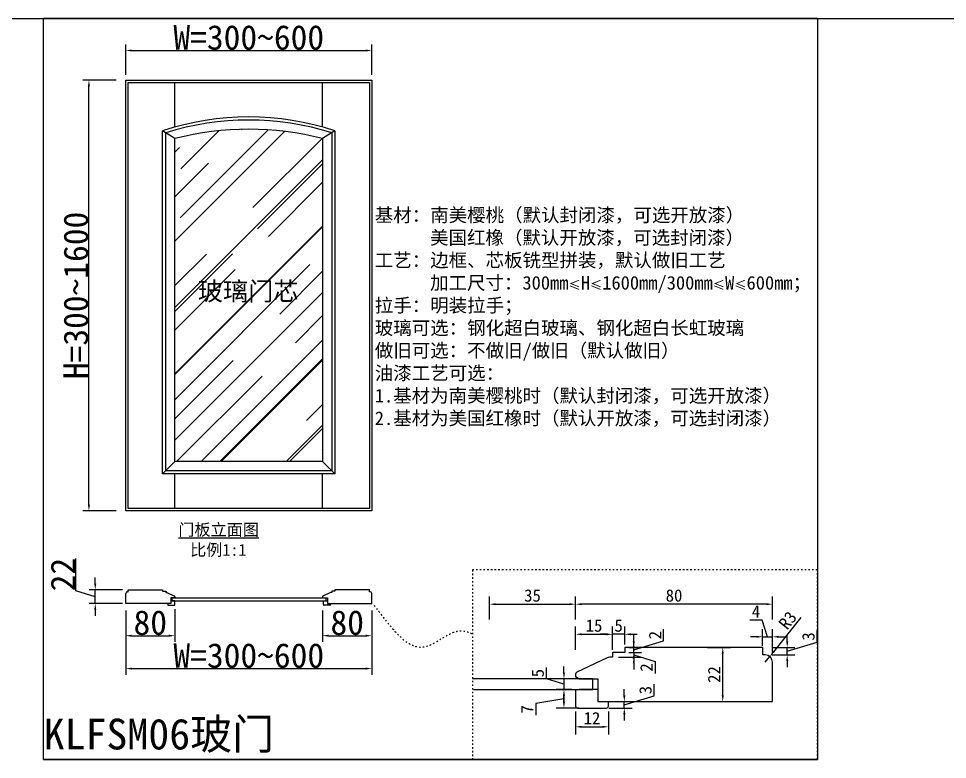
# Model space of a CAD drawing. Header units: millimetres. Extents: x 85186 to 129000, y -77269 to -36327.
# Drawn here: x 86824 to 88333, y -62371 to -61167 of the extents above; entities that cross this region are included whole.
import ezdxf

# ---------------------------------------------------------------- set-up
doc = ezdxf.new("R2010")
doc.units = ezdxf.units.MM
doc.linetypes.add('100', pattern=[30, 12, -18])
doc.layers.add('主色线', color=29, linetype='Continuous', lineweight=5)
doc.layers.add('粗实线', color=7, linetype='Continuous')
doc.styles.add('KLF-1_宋体', font='SimSun.ttf')
doc.styles.get("Standard").update_dxf_attribs({"font": 'SimSun.ttf'})
doc.styles.add('ZB_宋体', font='SimSun.ttf')
doc.dimstyles.new('ZB16-1.0+4倍大样', dxfattribs={"dimscale": 10, "dimtxt": 2, "dimasz": 1, "dimexe": 1.25, "dimexo": 0.625, "dimgap": 0.4, "dimtad": 1, "dimdec": 1, "dimlfac": 0.25, "dimtxsty": 'Standard', "dimcen": 2.5, "dimclrd": 144, "dimclre": 144, "dimclrt": 4, "dimadec": 0, "dimazin": 0, "dimtfac": 1, "dimtdec": 1, "dimtmove": 1, "dimatfit": 3, "dimfxlon": 1, "dimarcsym": 0})
doc.dimstyles.new('客来福标注小', dxfattribs={"dimscale": 20, "dimtxt": 2, "dimasz": 0.5, "dimexe": 0.5, "dimexo": 0, "dimgap": 0.05, "dimtad": 1, "dimdec": 0, "dimzin": 0, "dimdsep": 46, "dimtxsty": 'Standard', "dimcen": 0, "dimclrd": 256, "dimclre": 256, "dimclrt": 256, "dimadec": 0, "dimazin": 0, "dimtfac": 1, "dimtdec": 0, "dimtofl": 0, "dimtmove": 1, "dimatfit": 3, "dimfxl": 2.2, "dimfxlon": 1, "dimtolj": 1, "dimtzin": 0, "dimarcsym": 0})

# ---------------------------------------------------------------- blocks, each defined once
blk = doc.blocks.new('*D2934')
at = {"lineweight": -2, "transparency": 16777216}
for p, q in [((86997.9, -61258.4), (86997.9, -61209)), ((87397.9, -61258.4), (87397.9, -61209)), ((87007.9, -61219), (87387.9, -61219))]:
    blk.add_line(p, q, dxfattribs=at)
at = {"transparency": 16777216}
for points in [[(87007.9, -61217.3), (87007.9, -61220.6), (86997.9, -61219)], [(87387.9, -61217.3), (87387.9, -61220.6), (87397.9, -61219)]]:
    blk.add_solid(points, dxfattribs=at)
at = {"layer": 'Defpoints', "color": 0, "transparency": 16777216}
for p in [(87397.9, -61219), (86997.9, -61258.4), (87397.9, -61258.4)]:
    blk.add_point(p, dxfattribs=at)
at = {"transparency": 16777216, "insert": (87197.9, -61198), "char_height": 40, "attachment_point": 5, "style": 'KLF-1_宋体'}
blk.add_mtext('\\A1;W=300~600', dxfattribs=at)
blk = doc.blocks.new('*D2935')
at = {"lineweight": -2, "transparency": 16777216}
for p, q in [((86997.9, -62128.9), (86997.9, -62179.7)), ((87077.9, -62126.4), (87077.9, -62179.7)), ((87007.9, -62169.7), (87067.9, -62169.7))]:
    blk.add_line(p, q, dxfattribs=at)
at = {"transparency": 16777216}
for points in [[(87007.9, -62168), (87007.9, -62171.4), (86997.9, -62169.7)], [(87067.9, -62168), (87067.9, -62171.4), (87077.9, -62169.7)]]:
    blk.add_solid(points, dxfattribs=at)
at = {"layer": 'Defpoints', "color": 0, "transparency": 16777216}
for p in [(86997.9, -62128.9), (87077.9, -62126.4), (87077.9, -62169.7)]:
    blk.add_point(p, dxfattribs=at)
at = {"transparency": 16777216, "insert": (87037.9, -62148.7), "char_height": 40, "attachment_point": 5, "style": 'KLF-1_宋体'}
blk.add_mtext('\\A1;80', dxfattribs=at)
blk = doc.blocks.new('*D2936')
at = {"lineweight": -2, "transparency": 16777216}
for p, q in [((87317.9, -62128.9), (87317.9, -62179.7)), ((87397.9, -62128.9), (87397.9, -62179.7)), ((87327.9, -62169.7), (87387.9, -62169.7))]:
    blk.add_line(p, q, dxfattribs=at)
at = {"transparency": 16777216}
for points in [[(87327.9, -62168), (87327.9, -62171.4), (87317.9, -62169.7)], [(87387.9, -62168), (87387.9, -62171.4), (87397.9, -62169.7)]]:
    blk.add_solid(points, dxfattribs=at)
at = {"layer": 'Defpoints', "color": 0, "transparency": 16777216}
for p in [(87317.9, -62128.9), (87397.9, -62128.9), (87397.9, -62169.7)]:
    blk.add_point(p, dxfattribs=at)
at = {"transparency": 16777216, "insert": (87357.9, -62148.7), "char_height": 40, "attachment_point": 5, "style": 'KLF-1_宋体'}
blk.add_mtext('\\A1;80', dxfattribs=at)
blk = doc.blocks.new('*D2937')
at = {"lineweight": -2, "transparency": 16777216}
for p, q in [((86982.2, -61266.9), (86928.2, -61266.9)), ((86938.2, -61956.9), (86938.2, -61276.9)), ((86982.2, -61966.9), (86928.2, -61966.9))]:
    blk.add_line(p, q, dxfattribs=at)
at = {"transparency": 16777216}
for points in [[(86936.5, -61276.9), (86939.8, -61276.9), (86938.2, -61266.9)], [(86936.5, -61956.9), (86939.8, -61956.9), (86938.2, -61966.9)]]:
    blk.add_solid(points, dxfattribs=at)
at = {"layer": 'Defpoints', "color": 0, "transparency": 16777216}
for p in [(86938.2, -61266.9), (87007.4, -61266.9), (87007.4, -61966.9)]:
    blk.add_point(p, dxfattribs=at)
at = {"transparency": 16777216, "insert": (86917.2, -61616.9), "char_height": 40, "attachment_point": 5, "rotation": 90, "style": 'KLF-1_宋体'}
blk.add_mtext('\\A1;H=300~1600', dxfattribs=at)
blk = doc.blocks.new('*D2938')
at = {"lineweight": -2, "transparency": 16777216}
for p, q in [((86997.9, -62179.2), (86997.9, -62233.2)), ((87397.9, -62179.2), (87397.9, -62233.2)), ((87007.9, -62223.2), (87387.9, -62223.2))]:
    blk.add_line(p, q, dxfattribs=at)
at = {"transparency": 16777216}
for points in [[(87007.9, -62221.5), (87007.9, -62224.8), (86997.9, -62223.2)], [(87387.9, -62221.5), (87387.9, -62224.8), (87397.9, -62223.2)]]:
    blk.add_solid(points, dxfattribs=at)
at = {"layer": 'Defpoints', "color": 0, "transparency": 16777216}
for p in [(86997.9, -62146.1), (87397.9, -62146.1), (87397.9, -62223.2)]:
    blk.add_point(p, dxfattribs=at)
at = {"transparency": 16777216, "insert": (87197.9, -62202.2), "char_height": 40, "attachment_point": 5, "style": 'KLF-1_宋体'}
blk.add_mtext('\\A1;W=300~600', dxfattribs=at)
blk = doc.blocks.new('*D2939')
at = {"color": 144, "lineweight": -2, "transparency": 16777216}
for p, q in [((87728.9, -62143.5), (87728.9, -62106)), ((88038.9, -62118.5), (87738.9, -62118.5)), ((88048.9, -62143.5), (88048.9, -62106))]:
    blk.add_line(p, q, dxfattribs=at)
at = {"color": 144, "transparency": 16777216}
for points in [[(87738.9, -62116.9), (87738.9, -62120.2), (87728.9, -62118.5)], [(88038.9, -62116.9), (88038.9, -62120.2), (88048.9, -62118.5)]]:
    blk.add_solid(points, dxfattribs=at)
at = {"layer": 'Defpoints', "color": 0, "transparency": 16777216}
for p in [(87728.9, -62118.5), (88048.9, -62198.1), (87728.9, -62240.2)]:
    blk.add_point(p, dxfattribs=at)
at = {"color": 4, "transparency": 16777216, "insert": (87888.9, -62104.5), "char_height": 20, "attachment_point": 5}
blk.add_mtext('80', dxfattribs=at)
blk = doc.blocks.new('*D2940')
at = {"color": 144, "lineweight": -2, "transparency": 16777216}
for p, q in [((87943, -62188.8), (87980.5, -62188.8)), ((87968, -62266.8), (87968, -62198.8)), ((87950.1, -62276.8), (87980.5, -62276.8))]:
    blk.add_line(p, q, dxfattribs=at)
at = {"color": 144, "transparency": 16777216}
for points in [[(87966.4, -62198.8), (87969.7, -62198.8), (87968, -62188.8)], [(87966.4, -62266.8), (87969.7, -62266.8), (87968, -62276.8)]]:
    blk.add_solid(points, dxfattribs=at)
at = {"layer": 'Defpoints', "color": 0, "transparency": 16777216}
for p in [(87910.3, -62188.8), (87968, -62188.8), (87943.8, -62276.8)]:
    blk.add_point(p, dxfattribs=at)
at = {"color": 4, "transparency": 16777216, "insert": (87954, -62232.8), "char_height": 20, "attachment_point": 5, "rotation": 90}
blk.add_mtext('22', dxfattribs=at)
blk = doc.blocks.new('*D2941')
at = {"color": 144, "lineweight": -2, "transparency": 16777216}
for p, q in [((87588.9, -62143.5), (87588.9, -62106)), ((87598.9, -62118.5), (87718.9, -62118.5)), ((87728.9, -62143.5), (87728.9, -62106))]:
    blk.add_line(p, q, dxfattribs=at)
at = {"color": 144, "transparency": 16777216}
for points in [[(87598.9, -62116.9), (87598.9, -62120.2), (87588.9, -62118.5)], [(87718.9, -62116.9), (87718.9, -62120.2), (87728.9, -62118.5)]]:
    blk.add_solid(points, dxfattribs=at)
at = {"layer": 'Defpoints', "color": 0, "transparency": 16777216}
for p in [(87728.9, -62118.5), (87588.9, -62181.5), (87728.9, -62209.5)]:
    blk.add_point(p, dxfattribs=at)
at = {"color": 4, "transparency": 16777216, "insert": (87658.9, -62104.5), "char_height": 20, "attachment_point": 5}
blk.add_mtext('35', dxfattribs=at)
blk = doc.blocks.new('*D2942')
at = {"color": 144, "lineweight": -2, "transparency": 16777216}
for p, q in [((88121.3, -62180.3), (88121.3, -62161.5)), ((88072.8, -62178.8), (88072.8, -62168.8)), ((88047.8, -62188.8), (88085.3, -62188.8)), ((88072.8, -62194.8), (88121.3, -62180.3)), ((88072.8, -62200.9), (88072.8, -62188.8)), ((88072.8, -62200.9), (88072.8, -62188.8)), ((88047.8, -62200.9), (88085.3, -62200.9)), ((88072.8, -62210.9), (88072.8, -62220.9))]:
    blk.add_line(p, q, dxfattribs=at)
at = {"color": 144, "transparency": 16777216}
for points in [[(88071.1, -62178.8), (88074.5, -62178.8), (88072.8, -62188.8)], [(88071.1, -62210.9), (88074.5, -62210.9), (88072.8, -62200.9)]]:
    blk.add_solid(points, dxfattribs=at)
at = {"layer": 'Defpoints', "color": 0, "transparency": 16777216}
for p in [(88000.6, -62188.8), (88072.8, -62188.8), (88000.6, -62200.9)]:
    blk.add_point(p, dxfattribs=at)
at = {"color": 4, "transparency": 16777216, "insert": (88107.3, -62170.9), "char_height": 20, "attachment_point": 5, "rotation": 90}
blk.add_mtext('3', dxfattribs=at)
blk = doc.blocks.new('*D2943')
at = {"color": 144, "lineweight": -2, "transparency": 16777216}
for p, q in [((88032.2, -62144.5), (88012, -62144.5)), ((88040.9, -62171.5), (88032.2, -62144.5)), ((88032.9, -62185.9), (88032.9, -62159)), ((88048.9, -62196.5), (88048.9, -62159)), ((88022.9, -62171.5), (88012.9, -62171.5)), ((88032.9, -62171.5), (88048.9, -62171.5)), ((88032.9, -62171.5), (88048.9, -62171.5)), ((88058.9, -62171.5), (88068.9, -62171.5))]:
    blk.add_line(p, q, dxfattribs=at)
at = {"color": 144, "transparency": 16777216}
for points in [[(88022.9, -62169.8), (88022.9, -62173.1), (88032.9, -62171.5)], [(88058.9, -62169.8), (88058.9, -62173.1), (88048.9, -62171.5)]]:
    blk.add_solid(points, dxfattribs=at)
at = {"layer": 'Defpoints', "color": 0, "transparency": 16777216}
for p in [(88048.9, -62171.5), (88032.9, -62192.2), (88048.9, -62209.7)]:
    blk.add_point(p, dxfattribs=at)
at = {"color": 4, "transparency": 16777216, "insert": (88022.1, -62130.5), "char_height": 20, "attachment_point": 5}
blk.add_mtext('4', dxfattribs=at)
blk = doc.blocks.new('*D2944')
at = {"color": 144, "lineweight": -2, "transparency": 16777216}
for p, q in [((88095.1, -62140.3), (88050.7, -62195.7)), ((88036.9, -62212.9), (88044.4, -62203.5))]:
    blk.add_line(p, q, dxfattribs=at)
at = {"color": 144, "transparency": 16777216}
blk.add_solid([(88049.4, -62194.6), (88052, -62196.7), (88044.4, -62203.5)], dxfattribs=at)
at = {"layer": 'Defpoints', "color": 0, "transparency": 16777216}
for p in [(88044.4, -62203.5), (88036.9, -62212.9)]:
    blk.add_point(p, dxfattribs=at)
at = {"color": 4, "transparency": 16777216, "insert": (88073.6, -62144.7), "char_height": 20, "attachment_point": 5, "rotation": 51.2689}
blk.add_mtext('R3', dxfattribs=at)
blk = doc.blocks.new('*D2945')
at = {"color": 144, "lineweight": -2, "transparency": 16777216}
for p, q in [((87681.5, -62240), (87681.5, -62221.1)), ((87710, -62230), (87710, -62220)), ((87710, -62248.5), (87681.5, -62240)), ((87715.1, -62240), (87697.5, -62240)), ((87710, -62240), (87710, -62257)), ((87710, -62240), (87710, -62257)), ((87715.1, -62257), (87697.5, -62257)), ((87710, -62267), (87710, -62277))]:
    blk.add_line(p, q, dxfattribs=at)
at = {"color": 144, "transparency": 16777216}
for points in [[(87708.4, -62230), (87711.7, -62230), (87710, -62240)], [(87708.4, -62267), (87711.7, -62267), (87710, -62257)]]:
    blk.add_solid(points, dxfattribs=at)
at = {"layer": 'Defpoints', "color": 0, "transparency": 16777216}
for p in [(87721.4, -62240), (87710, -62257), (87721.4, -62257)]:
    blk.add_point(p, dxfattribs=at)
at = {"color": 4, "transparency": 16777216, "insert": (87667.5, -62230.5), "char_height": 20, "attachment_point": 5, "rotation": 90}
blk.add_mtext('5', dxfattribs=at)
blk = doc.blocks.new('*D2946')
at = {"color": 144, "lineweight": -2, "transparency": 16777216}
for p, q in [((87722.7, -62257), (87697.5, -62257)), ((87710, -62277.3), (87710, -62267)), ((87710, -62272.2), (87664.2, -62279.8)), ((87664.2, -62279.8), (87664.2, -62298.7)), ((87734.2, -62287.3), (87697.5, -62287.3))]:
    blk.add_line(p, q, dxfattribs=at)
at = {"color": 144, "transparency": 16777216}
for points in [[(87708.4, -62267), (87711.7, -62267), (87710, -62257)], [(87708.4, -62277.3), (87711.7, -62277.3), (87710, -62287.3)]]:
    blk.add_solid(points, dxfattribs=at)
at = {"layer": 'Defpoints', "color": 0, "transparency": 16777216}
for p in [(87710, -62257), (87728.9, -62257), (87740.5, -62287.3)]:
    blk.add_point(p, dxfattribs=at)
at = {"color": 4, "transparency": 16777216, "insert": (87650.2, -62289.2), "char_height": 20, "attachment_point": 5, "rotation": 90}
blk.add_mtext('7', dxfattribs=at)
blk = doc.blocks.new('*D2947')
at = {"color": 144, "lineweight": -2, "transparency": 16777216}
for p, q in [((87872, -62178.3), (87872, -62159.2)), ((87823.5, -62178.8), (87823.5, -62168.8)), ((87823.5, -62192.8), (87872, -62178.3)), ((87815.2, -62188.8), (87836, -62188.8)), ((87823.5, -62196.9), (87823.5, -62188.8)), ((87823.5, -62196.9), (87823.5, -62188.8)), ((87815.2, -62196.9), (87836, -62196.9)), ((87823.5, -62206.9), (87823.5, -62216.9))]:
    blk.add_line(p, q, dxfattribs=at)
at = {"color": 144, "transparency": 16777216}
for points in [[(87821.8, -62178.8), (87825.1, -62178.8), (87823.5, -62188.8)], [(87821.8, -62206.9), (87825.1, -62206.9), (87823.5, -62196.9)]]:
    blk.add_solid(points, dxfattribs=at)
at = {"layer": 'Defpoints', "color": 0, "transparency": 16777216}
for p in [(87808.9, -62188.8), (87823.5, -62188.8), (87808.9, -62196.9)]:
    blk.add_point(p, dxfattribs=at)
at = {"color": 4, "transparency": 16777216, "insert": (87858, -62168.8), "char_height": 20, "attachment_point": 5, "rotation": 90}
blk.add_mtext('2', dxfattribs=at)
blk = doc.blocks.new('*D2948')
at = {"color": 144, "lineweight": -2, "transparency": 16777216}
for p, q in [((87788.9, -62184.2), (87788.9, -62154.9)), ((87808.9, -62184.2), (87808.9, -62154.9)), ((87778.9, -62167.4), (87768.9, -62167.4)), ((87808.9, -62167.4), (87788.9, -62167.4)), ((87818.9, -62167.4), (87828.9, -62167.4))]:
    blk.add_line(p, q, dxfattribs=at)
at = {"color": 144, "transparency": 16777216}
for points in [[(87778.9, -62165.7), (87778.9, -62169.1), (87788.9, -62167.4)], [(87818.9, -62165.7), (87818.9, -62169.1), (87808.9, -62167.4)]]:
    blk.add_solid(points, dxfattribs=at)
at = {"layer": 'Defpoints', "color": 0, "transparency": 16777216}
for p in [(87788.9, -62167.4), (87788.9, -62190.4), (87808.9, -62190.4)]:
    blk.add_point(p, dxfattribs=at)
at = {"color": 4, "transparency": 16777216, "insert": (87798.9, -62153.4), "char_height": 20, "attachment_point": 5}
blk.add_mtext('5', dxfattribs=at)
blk = doc.blocks.new('*D2949')
at = {"color": 144, "lineweight": -2, "transparency": 16777216}
for p, q in [((87823.5, -62186.9), (87823.5, -62176.9)), ((87798.5, -62204.8), (87836, -62204.8)), ((87815.2, -62196.9), (87836, -62196.9)), ((87823.5, -62196.9), (87823.5, -62204.8)), ((87823.5, -62196.9), (87823.5, -62204.8)), ((87823.5, -62200.8), (87858, -62211.8)), ((87823.5, -62214.8), (87823.5, -62224.8)), ((87858, -62211.8), (87858, -62230.9))]:
    blk.add_line(p, q, dxfattribs=at)
at = {"color": 144, "transparency": 16777216}
for points in [[(87821.8, -62186.9), (87825.1, -62186.9), (87823.5, -62196.9)], [(87821.8, -62214.8), (87825.1, -62214.8), (87823.5, -62204.8)]]:
    blk.add_solid(points, dxfattribs=at)
at = {"layer": 'Defpoints', "color": 0, "transparency": 16777216}
for p in [(87788.9, -62204.8), (87808.9, -62196.9), (87823.5, -62204.8)]:
    blk.add_point(p, dxfattribs=at)
at = {"color": 4, "transparency": 16777216, "insert": (87844, -62221.3), "char_height": 20, "attachment_point": 5, "rotation": 90}
blk.add_mtext('2', dxfattribs=at)
blk = doc.blocks.new('*D2950')
at = {"color": 144, "lineweight": -2, "transparency": 16777216}
for p, q in [((87728.9, -62192.4), (87728.9, -62154.9)), ((87788.9, -62192.4), (87788.9, -62154.9)), ((87738.9, -62167.4), (87778.9, -62167.4))]:
    blk.add_line(p, q, dxfattribs=at)
at = {"color": 144, "transparency": 16777216}
for points in [[(87738.9, -62165.7), (87738.9, -62169.1), (87728.9, -62167.4)], [(87778.9, -62165.7), (87778.9, -62169.1), (87788.9, -62167.4)]]:
    blk.add_solid(points, dxfattribs=at)
at = {"layer": 'Defpoints', "color": 0, "transparency": 16777216}
for p in [(87788.9, -62167.4), (87788.9, -62204.8), (87728.9, -62232.5)]:
    blk.add_point(p, dxfattribs=at)
at = {"color": 4, "transparency": 16777216, "insert": (87758.9, -62153.4), "char_height": 20, "attachment_point": 5}
blk.add_mtext('15', dxfattribs=at)
blk = doc.blocks.new('*D2976')
at = {"lineweight": -2, "transparency": 16777216}
for p, q in [((86917, -62096.8), (86917, -62044.1)), ((86948.5, -62085.3), (86948.5, -62075.3)), ((86948.5, -62106.3), (86917, -62096.8)), ((86992.5, -62095.3), (86938.5, -62095.3)), ((86948.5, -62117.3), (86948.5, -62095.3)), ((86992.5, -62117.3), (86938.5, -62117.3)), ((86948.5, -62127.3), (86948.5, -62137.3))]:
    blk.add_line(p, q, dxfattribs=at)
at = {"transparency": 16777216}
for points in [[(86946.8, -62085.3), (86950.1, -62085.3), (86948.5, -62095.3)], [(86946.8, -62127.3), (86950.1, -62127.3), (86948.5, -62117.3)]]:
    blk.add_solid(points, dxfattribs=at)
at = {"layer": 'Defpoints', "color": 0, "transparency": 16777216}
for p in [(86948.5, -62095.3), (87010.2, -62095.3), (87010.2, -62117.3)]:
    blk.add_point(p, dxfattribs=at)
at = {"transparency": 16777216, "insert": (86896, -62070.5), "char_height": 40, "attachment_point": 5, "rotation": 90, "style": 'KLF-1_宋体'}
blk.add_mtext('\\A1;22', dxfattribs=at)
blk = doc.blocks.new('*D2998')
at = {"color": 144, "lineweight": -2, "transparency": 16777216}
for p, q in [((87728.9, -62292.7), (87728.9, -62330.2)), ((87782.3, -62292.7), (87782.3, -62330.2)), ((87738.9, -62317.7), (87772.3, -62317.7))]:
    blk.add_line(p, q, dxfattribs=at)
at = {"color": 144, "transparency": 16777216}
for points in [[(87738.9, -62316.1), (87738.9, -62319.4), (87728.9, -62317.7)], [(87772.3, -62316.1), (87772.3, -62319.4), (87782.3, -62317.7)]]:
    blk.add_solid(points, dxfattribs=at)
at = {"layer": 'Defpoints', "color": 0, "transparency": 16777216}
for p in [(87728.9, -62280.8), (87782.3, -62280.8), (87782.3, -62317.7)]:
    blk.add_point(p, dxfattribs=at)
at = {"color": 4, "transparency": 16777216, "insert": (87755.6, -62303.7), "char_height": 20, "attachment_point": 5}
blk.add_mtext('12', dxfattribs=at)
blk = doc.blocks.new('*D2999')
at = {"color": 144, "lineweight": -2, "transparency": 16777216}
for p, q in [((87856.6, -62267.5), (87856.6, -62248.7)), ((87808.1, -62266.8), (87808.1, -62256.8)), ((87808.1, -62282.1), (87856.6, -62267.5)), ((87783.1, -62276.8), (87820.6, -62276.8)), ((87808.1, -62287.3), (87808.1, -62276.8)), ((87808.1, -62287.3), (87808.1, -62276.8)), ((87783.1, -62287.3), (87820.6, -62287.3)), ((87808.1, -62297.3), (87808.1, -62307.3))]:
    blk.add_line(p, q, dxfattribs=at)
at = {"color": 144, "transparency": 16777216}
for points in [[(87806.4, -62266.8), (87809.8, -62266.8), (87808.1, -62276.8)], [(87806.4, -62297.3), (87809.8, -62297.3), (87808.1, -62287.3)]]:
    blk.add_solid(points, dxfattribs=at)
at = {"layer": 'Defpoints', "color": 0, "transparency": 16777216}
for p in [(87774.3, -62276.8), (87808.1, -62276.8), (87774.3, -62287.3)]:
    blk.add_point(p, dxfattribs=at)
at = {"color": 4, "transparency": 16777216, "insert": (87842.6, -62258.1), "char_height": 20, "attachment_point": 5, "rotation": 90}
blk.add_mtext('3', dxfattribs=at)

msp = doc.modelspace()

# ---------------------------------------------------------------- hatches: boundary and pattern name
at = {"layer": '主色线'}
h = msp.add_hatch(dxfattribs=at)
h.set_pattern_fill('AR-RROOF', color=4, scale=3, angle=45, style=0)
h.set_pattern_definition([(45, (-33391.59, -105917.436), (64.657844, 172.420918), [1143, -152.4, 381, -76.2]), (45, (-33346.87, -105818.83), (-125.54398, 17.78091), [228.6, -25.146, 457.2, -57.15]), (45, (-33410.45, -105844.696), (244.083361, 316.28462), [609.6, -106.68, 304.8, -76.2])])
edge = h.paths.add_edge_path()
edge.add_arc((87197.89, -61834.448), 487.5, 75.749967, 104.250033)
edge.add_line((87077.89, -61361.948), (87077.89, -61886.948))
edge.add_line((87077.89, -61886.948), (87317.89, -61886.948))
edge.add_line((87317.89, -61886.948), (87317.89, -61361.948))

# ---------------------------------------------------------------- linework, layer by layer
for p, q in [((85318.656, -61167.09), (128999.767, -61167.09)), ((88121.738, -61167.09), (86864.614, -61167.09)), ((86864.614, -61167.09), (88121.738, -61167.09)), ((87410.398, -61167.09), (87079.24, -61167.09)), ((87548.508, -61167.09), (87410.398, -61167.09)), ((87410.398, -61167.09), (87887.537, -61167.09)), ((87887.537, -61167.09), (87548.508, -61167.09)), ((88121.738, -61167.09), (87887.537, -61167.09)), ((88121.738, -61167.09), (87887.537, -61167.09)), ((87057.89, -61906.948), (87057.89, -61349.504)), ((87337.89, -61349.504), (87337.89, -61906.948)), ((87077.89, -61886.948), (87077.89, -61361.948)), ((87317.89, -61361.948), (87317.89, -61886.948)), ((87317.89, -61886.948), (87077.89, -61886.948)), ((87337.89, -61906.948), (87057.89, -61906.948)), ((86997.89, -62117.286), (86997.89, -62101.295)), ((87000.889, -62098.295), (87001.89, -62098.295)), ((87001.89, -62098.295), (87001.89, -62095.288)), ((87001.89, -62095.288), (87057.887, -62095.288)), ((87057.887, -62095.288), (87057.887, -62097.295)), ((87057.887, -62097.295), (87062.888, -62097.295)), ((87062.888, -62097.295), (87062.888, -62099.284)), ((87062.888, -62099.284), (87064.128, -62099.284)), ((87065.041, -62099.505), (87077.346, -62105.306)), ((87330.738, -62099.505), (87318.433, -62105.306)), ((87332.891, -62099.284), (87331.651, -62099.284)), ((87337.892, -62097.295), (87332.891, -62097.295)), ((87332.891, -62097.295), (87332.891, -62099.284)), ((87393.89, -62095.288), (87337.892, -62095.288)), ((87337.892, -62095.288), (87337.892, -62097.295)), ((87393.89, -62098.295), (87393.89, -62095.288)), ((87394.89, -62098.295), (87393.89, -62098.295)), ((87397.89, -62117.286), (87397.89, -62101.295)), ((87071.151, -62117.286), (86997.89, -62117.286)), ((87076.389, -62108.085), (87071.151, -62108.085)), ((87071.151, -62108.085), (87071.151, -62117.286)), ((87077.89, -62113.085), (87071.151, -62113.085)), ((87071.151, -62113.085), (87071.151, -62117.286)), ((87073.638, -62113.085), (87073.638, -62108.085)), ((87073.638, -62108.085), (87079.755, -62108.085)), ((87077.89, -62107.085), (87076.389, -62108.085)), ((87077.89, -62106.196), (87077.89, -62107.085)), ((87077.89, -62119.136), (87077.89, -62113.085)), ((87317.89, -62106.196), (87317.89, -62107.085)), ((87317.89, -62107.085), (87319.39, -62108.085)), ((87319.152, -62119.136), (87319.152, -62113.085)), ((87319.152, -62113.085), (87325.891, -62113.085)), ((87319.39, -62108.085), (87325.891, -62108.085)), ((87322.891, -62108.085), (87322.891, -62113.085)), ((87325.891, -62108.085), (87325.891, -62112.086)), ((87325.891, -62108.085), (87325.891, -62117.286)), ((87325.891, -62113.085), (87325.891, -62117.286)), ((87330.891, -62117.286), (87397.89, -62117.286)), ((86864.614, -62370.712), (88121.738, -62370.712))]:
    msp.add_line(p, q)
at = {"color": 0}
for p, q in [((86864.614, -62370.712), (86864.614, -61167.09)), ((87071.151, -62117.286), (87066.151, -62117.286)), ((87066.151, -62117.286), (87066.151, -62119.136)), ((87325.891, -62117.286), (87330.891, -62117.286)), ((87330.891, -62117.286), (87330.891, -62119.136)), ((87067.151, -62120.136), (87076.89, -62120.136)), ((87329.891, -62120.136), (87320.152, -62120.136))]:
    msp.add_line(p, q, dxfattribs=at)
at = {"color": 3}
for q in [(86864.614, -61167.09), (88121.738, -62370.712)]:
    msp.add_line((88121.738, -61167.09), q, dxfattribs=at)
at = {"color": 4}
for p, q in [((87071.151, -62113.085), (87325.891, -62113.085)), ((87079.755, -62108.085), (87325.891, -62108.085)), ((87756.815, -62240.014), (87561.203, -62240.014)), ((87563.199, -62257.016), (87756.815, -62257.016))]:
    msp.add_line(p, q, dxfattribs=at)
at = {"color": 2}
for p, q in [((88032.922, -62188.827), (87808.932, -62188.827)), ((87808.932, -62188.827), (87808.932, -62196.854)), ((88032.922, -62200.853), (88032.922, -62188.827)), ((87780.317, -62205.693), (87731.097, -62228.897)), ((87788.93, -62204.81), (87783.969, -62204.81)), ((87808.932, -62196.854), (87788.93, -62196.854)), ((87788.93, -62196.854), (87788.93, -62204.81)), ((88036.924, -62200.853), (88032.922, -62200.853)), ((88048.922, -62276.818), (88048.922, -62212.853)), ((87728.922, -62232.457), (87728.922, -62236.014)), ((87728.922, -62236.014), (87734.923, -62240.014)), ((87734.923, -62240.014), (87764.848, -62240.014)), ((87756.815, -62257.016), (87756.815, -62240.014)), ((87764.848, -62240.014), (87764.848, -62276.818)), ((87728.922, -62257.016), (87728.922, -62284.298)), ((87764.848, -62257.016), (87734.923, -62257.016)), ((87764.848, -62276.818), (88048.922, -62276.818)), ((87782.273, -62284.298), (87782.273, -62276.818)), ((87731.922, -62287.298), (87779.273, -62287.298))]:
    msp.add_line(p, q, dxfattribs=at)
at = {"color": 0}
msp.add_lwpolyline([(86864.614, -61167.09), (88121.738, -61167.09), (88121.738, -62370.712), (86864.614, -62370.712)], close=True, dxfattribs=at)
msp.add_lwpolyline([(86997.89, -61266.948), (87397.89, -61266.948), (87397.89, -61966.948), (86997.89, -61966.948)], close=True)
at = {"color": 251, "linetype": '100', "ltscale": 0.2}
msp.add_lwpolyline([(88121.738, -62062.851), (87561.203, -62062.851), (87561.203, -62370.712), (88121.738, -62370.712)], close=True, dxfattribs=at)
for centre, radius, start, end in [((87197.89, -61772.706), 445.758, 71.695205, 108.304795), ((87197.89, -61834.448), 487.5, 75.749967, 104.250033), ((87000.89, -62101.295), 3, 90.006644, 180), ((87064.128, -62101.284), 2, 62.835015, 90), ((87331.651, -62101.284), 2, 90, 117.164985), ((87394.89, -62101.295), 3, 0, 89.993356), ((87076.889, -62106.196), 1, 0, 62.835015), ((87318.89, -62106.196), 1, 117.164985, 180)]:
    msp.add_arc(centre, radius, start, end)
at = {"color": 0}
for centre, start, end in [((87067.151, -62119.136), 180, 270), ((87076.89, -62119.136), 270, 0), ((87320.152, -62119.136), 180, 270), ((87329.891, -62119.136), 270, 0)]:
    msp.add_arc(centre, 1, start, end, dxfattribs=at)
at = {"color": 2}
for centre, radius, start, end in [((87783.969, -62212.811), 8.001, 90, 117.164985), ((88036.922, -62212.853), 12, 360, 89.993356), ((87732.923, -62232.457), 4, 117.164985, 180), ((87731.922, -62284.298), 3, 180, 270), ((87779.273, -62284.298), 3, 270, 0)]:
    msp.add_arc(centre, radius, start, end, dxfattribs=at)
at = {"color": 251, "linetype": '100', "ltscale": 0.2}
msp.add_open_spline([(87401.547, -62120.507), (87430.495, -62157.6), (87469.757, -62215.977), (87529.317, -62156.302), (87554.115, -62163.067), (87561.203, -62166.745)], degree=3, knots=[0, 0, 0, 0, 104.12393614, 163.86704004, 188.21827368, 188.21827368, 188.21827368, 188.21827368], dxfattribs=at)
at = {"layer": '主色线', "color": 250, "lineweight": -3}
for p, q in [((87077.89, -61343.404), (87077.89, -61270.948)), ((87317.89, -61343.404), (87317.89, -61270.948)), ((87077.89, -61361.948), (87057.89, -61349.504)), ((87337.89, -61349.504), (87317.89, -61361.948)), ((87062.89, -61901.948), (87062.89, -61352.615)), ((87332.89, -61352.615), (87332.89, -61901.948)), ((87077.89, -61886.948), (87057.89, -61906.948)), ((87317.89, -61886.948), (87337.89, -61906.948)), ((87332.89, -61901.948), (87062.89, -61901.948)), ((87077.89, -61962.948), (87077.89, -61906.948)), ((87317.89, -61962.948), (87317.89, -61906.948))]:
    msp.add_line(p, q, dxfattribs=at)
msp.add_lwpolyline([(87001.89, -61270.948), (87393.89, -61270.948), (87393.89, -61962.948), (87001.89, -61962.948)], close=True, dxfattribs=at)
msp.add_arc((87197.89, -61783.206), 451.259, 72.592642, 107.407358, dxfattribs=at)

# ---------------------------------------------------------------- texts
at = {"lineweight": 25, "attachment_point": 1}
for s, insert, char_height, width, style in [('基材：南美樱桃（默认封闭漆，可选开放漆）\\P      美国红橡（默认开放漆，可选封闭漆）\\P工艺：边框、芯板铣型拼装，默认做旧工艺\\P      加工尺寸：300mm{\\H0.6667x;≤}H{\\H0.6667x;≤}1600mm/300mm{\\H0.6667x;≤\\H1.5x;W\\H0.6667x;≤\\H1.5x;600mm}；\\P拉手：明装拉手；\\P玻璃可选：钢化超白玻璃、钢化超白长虹玻璃\\P做旧可选：不做旧/做旧（默认做旧）\\P油漆工艺可选：\\P1.基材为南美樱桃时（默认封闭漆，可选开放漆）\\P2.基材为美国红橡时（默认开放漆，可选封闭漆）', (87402.706, -61475.3), 22, 722.3022, 'ZB_宋体'), ('KLFSM06玻门', (86864.614, -62304.511), 50, 6766.6201, 'KLF-1_宋体')]:
    msp.add_mtext(s, dxfattribs=dict(at, insert=insert, char_height=char_height, width=width, style=style))
at = {"color": 2, "insert": (87094.693, -61595.094), "char_height": 30, "width": 337.50801, "attachment_point": 1}
msp.add_mtext('{\\fSimSun|b0|i0|c134|p2; 玻璃门芯}', dxfattribs=at)
at = {"layer": '粗实线', "char_height": 19.2, "attachment_point": 1}
for s, insert, width in [('{\\L门板立面图}', (87083.48, -61987.838), 164.2076), ('比例1:1', (87102.638, -62020.674), 114.97935)]:
    msp.add_mtext(s, dxfattribs=dict(at, insert=insert, width=width))

# ---------------------------------------------------------------- dimensions: what is measured, and where the dimension line sits
at = {"color": 0}
for base, p1, p2, picture, middle in [((87397.89, -61218.975), (86997.89, -61258.438), (87397.89, -61258.438), '*D2934', (87197.89, -61197.975)), ((87397.89, -62223.18), (86997.889, -62146.116), (87397.89, -62146.116), '*D2938', (87197.889, -62202.18))]:
    dim = msp.add_linear_dim(base=base, p1=p1, p2=p2, text='W=300~600', dimstyle='客来福标注小', override={"dimtxsty": 'KLF-1_宋体'}, dxfattribs=at)
    dim.commit()
    dim.dimension.update_dxf_attribs({"geometry": picture, "text_midpoint": middle})
dim = msp.add_linear_dim(base=(86938.165, -61266.948), p1=(87007.382, -61966.948), p2=(87007.382, -61266.948), angle=90, text='H=300~1600', dimstyle='客来福标注小', override={"dimtxsty": 'KLF-1_宋体'}, dxfattribs=at)
dim.commit()
dim.dimension.update_dxf_attribs({"geometry": '*D2937', "text_midpoint": (86917.165, -61616.948)})
dim = msp.add_linear_dim(base=(86948.462, -62095.288), p1=(87010.165, -62117.286), p2=(87010.165, -62095.288), angle=90, dimstyle='客来福标注小', override={"dimtxsty": 'KLF-1_宋体'}, dxfattribs=at)
dim.commit()
dim.dimension.update_dxf_attribs({"geometry": '*D2976', "text_midpoint": (86895.962, -62095.837)})
at = {"color": 2}
for base, p1, p2, picture, middle in [((87728.922, -62118.525), (87588.923, -62181.475), (87728.922, -62209.478), '*D2941', (87658.923, -62104.525)), ((87788.93, -62167.405), (87728.922, -62232.457), (87788.93, -62204.81), '*D2950', (87758.926, -62153.405)), ((87788.93, -62167.405), (87808.932, -62190.402), (87788.93, -62190.402), '*D2948', (87798.931, -62153.405))]:
    dim = msp.add_linear_dim(base=base, p1=p1, p2=p2, dimstyle='ZB16-1.0+4倍大样', dxfattribs=at)
    dim.commit()
    dim.dimension.update_dxf_attribs({"geometry": picture, "text_midpoint": middle})
for base, p1, p2, angle, picture, middle in [((87728.922, -62118.525), (88048.922, -62198.07), (87728.922, -62240.181), 180, '*D2939', (87888.922, -62104.525)), ((87823.451, -62188.827), (87808.932, -62196.854), (87808.932, -62188.827), 90, '*D2947', (87857.951, -62174.291)), ((88072.801, -62188.827), (88000.563, -62200.853), (88000.563, -62188.827), 90, '*D2942', (88107.301, -62176.29)), ((87968.033, -62188.827), (87943.82, -62276.818), (87910.305, -62188.827), 90, '*D2940', (87954.033, -62232.822))]:
    dim = msp.add_linear_dim(base=base, p1=p1, p2=p2, angle=angle, dimstyle='ZB16-1.0+4倍大样', dxfattribs=at)
    dim.commit()
    dim.dimension.update_dxf_attribs({"geometry": picture, "text_midpoint": middle})
dim = msp.add_linear_dim(base=(88048.922, -62171.476), p1=(88032.922, -62192.193), p2=(88048.922, -62209.678), dimstyle='ZB16-1.0+4倍大样', dxfattribs=at)
dim.commit()
dim.dimension.update_dxf_attribs({"geometry": '*D2943', "text_midpoint": (88028.243, -62144.489), "dimtype": 160})
at = {"color": 0}
for base, p1, p2, picture, middle in [((87077.89, -62169.714), (86997.89, -62128.919), (87077.89, -62126.394), '*D2935', (87037.89, -62148.714)), ((87397.89, -62169.714), (87317.89, -62128.919), (87397.89, -62128.919), '*D2936', (87357.89, -62148.714))]:
    dim = msp.add_linear_dim(base=base, p1=p1, p2=p2, dimstyle='客来福标注小', override={"dimtxsty": 'KLF-1_宋体'}, dxfattribs=at)
    dim.commit()
    dim.dimension.update_dxf_attribs({"geometry": picture, "text_midpoint": middle})
at = {"color": 2}
dim = msp.add_radius_dim(center=(88036.922, -62212.853), mpoint=(88044.43, -62203.492), dimstyle='ZB16-1.0+4倍大样', dxfattribs=at)
dim.commit()
dim.dimension.update_dxf_attribs({"geometry": '*D2944', "text_midpoint": (88084.52, -62153.508), "dimtype": 164})
dim = msp.add_linear_dim(base=(87823.451, -62204.81), p1=(87808.932, -62196.854), p2=(87788.93, -62204.81), angle=90, dimstyle='ZB16-1.0+4倍大样', dxfattribs=at)
dim.commit()
dim.dimension.update_dxf_attribs({"geometry": '*D2949', "text_midpoint": (87857.951, -62215.794), "dimtype": 160})
for base, p1, p2, text, picture, middle in [((87710.05, -62257.016), (87721.358, -62240.014), (87721.358, -62257.016), '5', '*D2945', (87667.55, -62235.965)), ((87808.1, -62276.818), (87774.335, -62287.298), (87774.335, -62276.818), '3', '*D2999', (87842.6, -62263.508))]:
    dim = msp.add_linear_dim(base=base, p1=p1, p2=p2, angle=90, text=text, dimstyle='ZB16-1.0+4倍大样', dxfattribs=at)
    dim.commit()
    dim.dimension.update_dxf_attribs({"geometry": picture, "text_midpoint": middle})
dim = msp.add_linear_dim(base=(87710.05, -62257.016), p1=(87740.472, -62287.298), p2=(87728.922, -62257.016), angle=90, text='7', dimstyle='ZB16-1.0+4倍大样', dxfattribs=at)
dim.commit()
dim.dimension.update_dxf_attribs({"geometry": '*D2946', "text_midpoint": (87664.216, -62283.817), "dimtype": 160})
dim = msp.add_linear_dim(base=(87782.273, -62317.721), p1=(87728.922, -62280.809), p2=(87782.273, -62280.809), text='12', dimstyle='ZB16-1.0+4倍大样', dxfattribs=at)
dim.commit()
dim.dimension.update_dxf_attribs({"geometry": '*D2998', "text_midpoint": (87755.598, -62303.721)})

doc.saveas('drawing.dxf')
